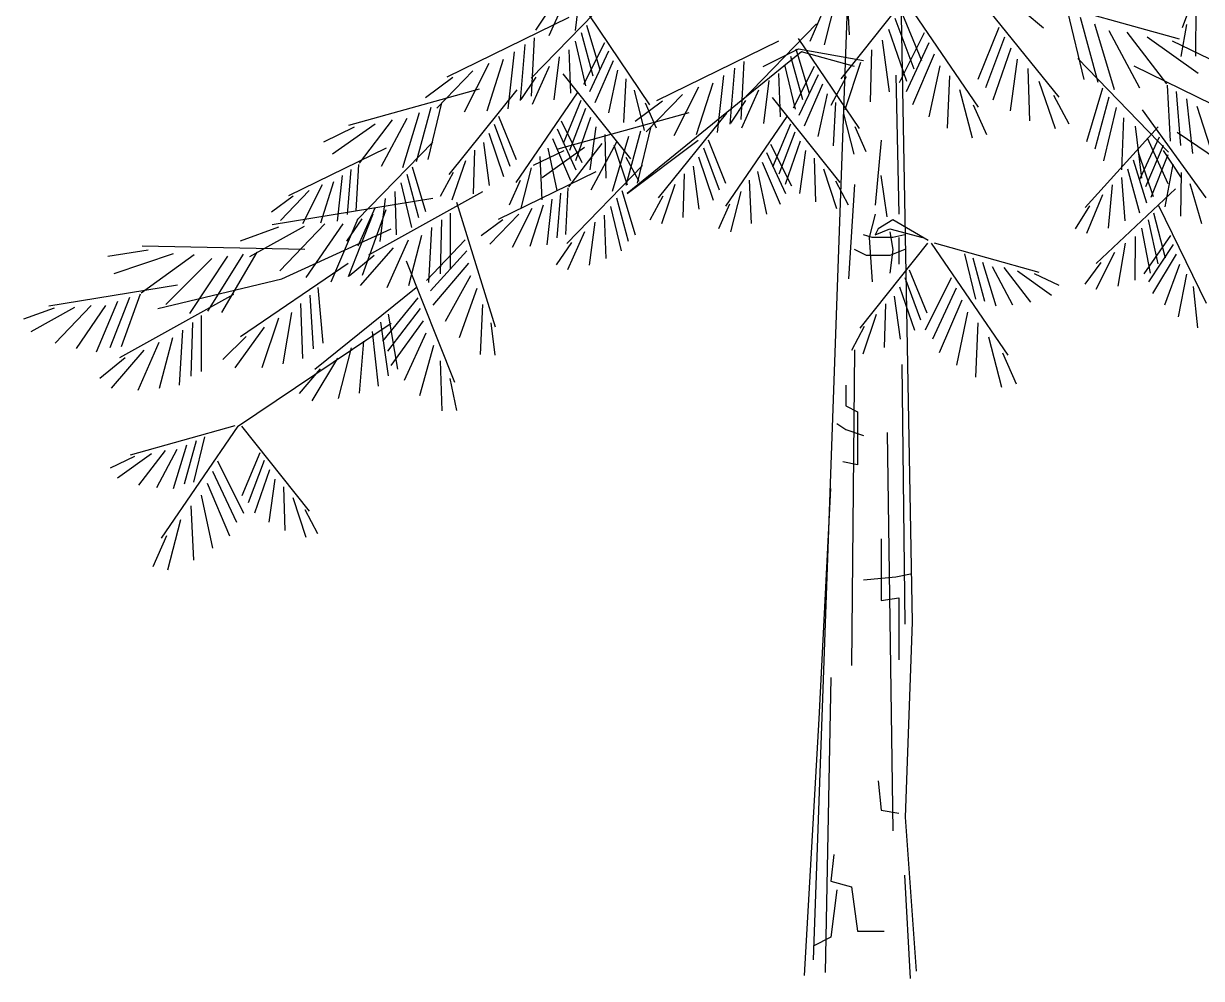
# Model space of a CAD drawing. Header units: millimetres. Extents: x 577 to 2337, y 236 to 943.
# Drawn here: x 830.887 to 833.421, y 697.21 to 699.265 of the extents above; entities that cross this region are included whole.
import ezdxf

# ---------------------------------------------------------------- set-up
doc = ezdxf.new("R2010")
doc.units = ezdxf.units.MM
doc.header["$LTSCALE"] = 0.01
doc.layers.add('06-Furn', color=4, linetype='Continuous')

# ---------------------------------------------------------------- blocks, each defined once
blk = doc.blocks.new('f31')
at = {"layer": '06-Furn', "color": 32, "linetype": 'Continuous'}
for p, q in [((810.1216, 679.0464), (810.3065, 684.2009)), ((810.3002, 681.6633), (810.334, 679.7732)), ((810.299, 680.9498), (810.3053, 680.6513)), ((810.2672, 680.8101), (810.2545, 680.6704)), ((810.2799, 680.645), (810.2672, 680.7339)), ((810.2101, 680.7148), (810.1974, 680.5116)), ((810.2545, 680.6513), (810.2418, 680.6005)), ((810.2926, 680.6386), (810.2609, 680.6196)), ((810.3688, 680.5942), (810.2926, 680.6386)), ((810.2482, 680.6005), (810.2291, 680.6069)), ((810.2418, 680.6005), (810.2482, 680.5053)), ((810.2926, 680.6005), (810.2482, 680.6005)), ((810.2545, 680.6069), (810.2863, 680.6196)), ((810.2609, 680.6196), (810.2545, 680.6069)), ((810.2863, 680.6196), (810.3561, 680.6005)), ((810.2863, 680.6132), (810.2926, 680.5751)), ((810.318, 680.6069), (810.2926, 680.6005)), ((810.3053, 680.6005), (810.3053, 680.5434)), ((810.2355, 680.5624), (810.2101, 680.5751)), ((810.2926, 680.5751), (810.2863, 680.5243)), ((810.318, 680.5751), (810.2863, 680.5624)), ((810.2863, 680.5624), (810.2355, 680.5624)), ((810.2101, 680.3592), (810.2037, 679.6798)), ((810.3117, 680.3275), (810.318, 679.7687)), ((810.191, 680.283), (810.191, 680.2386)), ((810.191, 680.2386), (810.2164, 680.2259)), ((810.2164, 680.2259), (810.2164, 680.1116)), ((810.172, 680.2005), (810.191, 680.1878)), ((810.191, 680.1878), (810.2291, 680.1751)), ((810.2799, 680.1814), (810.2926, 679.3242)), ((810.2164, 680.1116), (810.1847, 680.1179)), ((810.1339, 679.5655), (810.1593, 680.0608)), ((810.2672, 679.9528), (810.2672, 679.8195)), ((810.299, 679.8703), (810.2291, 679.8639)), ((810.3307, 679.8766), (810.299, 679.8703)), ((810.2672, 679.8195), (810.3053, 679.8258)), ((810.3053, 679.8258), (810.3053, 679.6925)), ((810.334, 679.7732), (810.3188, 679.3539)), ((810.1593, 679.6544), (810.1466, 679.0194)), ((810.1021, 679.013), (810.1339, 679.5655)), ((810.2609, 679.4321), (810.2672, 679.3686)), ((810.2672, 679.3686), (810.3053, 679.3623)), ((810.3188, 679.3539), (810.3428, 679.0227)), ((810.1656, 679.2734), (810.1593, 679.2162)), ((810.1593, 679.2162), (810.2037, 679.2035)), ((810.3307, 679.0067), (810.318, 679.2289)), ((810.172, 679.1972), (810.1593, 679.0956)), ((810.2037, 679.2035), (810.2164, 679.1083)), ((810.2164, 679.1083), (810.2736, 679.1083)), ((810.1593, 679.0956), (810.1212, 679.0765))]:
    blk.add_line(p, q, dxfattribs=at)
at = {"layer": '06-Furn', "color": 94, "linetype": 'Continuous'}
for p, q in [((811.0117, 681.3148), (810.9147, 681.0517)), ((810.6165, 681.0514), (810.3815, 681.2482)), ((809.623, 681.1577), (809.609, 681.0461)), ((810.355, 681.1619), (810.1805, 680.9424)), ((809.5968, 681.1326), (809.5527, 681.0345)), ((810.1923, 681.1489), (810.1982, 681.0366)), ((809.6775, 681.111), (809.5147, 680.9433)), ((809.5627, 681.1053), (809.5237, 681.0469)), ((810.1709, 681.1196), (810.1447, 681.0152)), ((810.3179, 681.1129), (810.4762, 680.8814)), ((810.4734, 681.1208), (810.6493, 680.9024)), ((810.5706, 681.1223), (810.9083, 681.0282)), ((809.6382, 681.0797), (809.7689, 680.886)), ((810.1421, 681.0867), (810.114, 681.0224)), ((810.3083, 681.0931), (810.3541, 680.9819)), ((810.6684, 681.0869), (810.7036, 680.9408)), ((810.9443, 681.0982), (810.9437, 680.9906)), ((809.5957, 681.0741), (809.3332, 680.9458)), ((809.6331, 681.0578), (809.662, 680.9619)), ((810.1283, 681.0602), (809.9656, 680.8925)), ((810.2965, 681.0725), (810.3378, 680.964)), ((810.6954, 681.0747), (810.7332, 680.9347)), ((810.7261, 681.0608), (810.7689, 680.9191)), ((810.9242, 681.0594), (810.9122, 680.9902)), ((809.5209, 681.0303), (809.5143, 680.9052)), ((809.6217, 681.0417), (809.647, 680.9484)), ((810.0891, 681.0289), (810.2198, 680.8352)), ((810.2832, 681.049), (810.322, 680.9372)), ((810.3595, 681.0409), (810.3059, 680.9333)), ((810.5206, 681.0523), (810.4755, 680.9409)), ((810.5325, 681.0318), (810.4919, 680.9231)), ((810.7574, 681.0464), (810.8234, 680.9229)), ((810.7955, 681.0428), (810.8809, 680.9311)), ((810.8396, 681.0322), (810.949, 680.9541)), ((809.5006, 681.0162), (809.4909, 680.8957)), ((809.5955, 681.0046), (809.599, 680.9113)), ((809.6087, 681.0233), (809.6316, 680.9274)), ((809.6725, 681.0195), (809.6273, 680.9301)), ((810.0465, 681.0233), (809.7841, 680.895)), ((810.0132, 680.9688), (810.0894, 681.0069)), ((810.084, 681.007), (810.1128, 680.9111)), ((810.0894, 681.0069), (810.2291, 680.9815)), ((810.2467, 681.0048), (810.2438, 680.8924)), ((810.2697, 681.0251), (810.2849, 680.914)), ((810.3698, 681.0195), (810.3209, 680.9143)), ((810.546, 681.0084), (810.5079, 680.8963)), ((810.8936, 681.0242), (810.9724, 680.9858)), ((809.4541, 680.9836), (809.4188, 680.8724)), ((809.4776, 681.0001), (809.464, 680.8775)), ((809.5748, 680.9897), (809.5632, 680.8967)), ((809.681, 681.0016), (809.6397, 680.9142)), ((809.6906, 680.9812), (809.6511, 680.8908)), ((810.0958, 681.0006), (809.7211, 680.6958)), ((809.9718, 680.9795), (809.9651, 680.8544)), ((810.0725, 680.9909), (810.0978, 680.8976)), ((810.2101, 680.9688), (810.0958, 681.0006)), ((810.3814, 680.9951), (810.3347, 680.8864)), ((810.5596, 680.9845), (810.5451, 680.8734)), ((810.6904, 680.9858), (810.8857, 680.7846)), ((809.3889, 680.9595), (809.3111, 680.8789)), ((809.4235, 680.9748), (809.3704, 680.8704)), ((809.5529, 680.9688), (809.5162, 680.887)), ((809.5823, 680.953), (809.7278, 680.77)), ((809.7002, 680.9605), (809.6804, 680.8692)), ((809.9515, 680.9654), (809.9417, 680.8449)), ((810.0463, 680.9538), (810.0498, 680.8605)), ((810.0595, 680.9725), (810.0825, 680.8766)), ((810.1234, 680.9687), (810.0781, 680.8793)), ((810.2231, 680.9773), (810.1889, 680.8753)), ((810.3932, 680.9703), (810.37, 680.8606)), ((810.5827, 680.9644), (810.5863, 680.852)), ((810.8108, 680.9702), (811.0628, 680.847)), ((809.3459, 680.9447), (809.2871, 680.9013)), ((809.5246, 680.946), (809.4921, 680.8974)), ((809.718, 680.9421), (809.7131, 680.8485)), ((809.905, 680.9328), (809.8696, 680.8216)), ((809.9284, 680.9493), (809.9148, 680.8267)), ((810.0256, 680.9389), (810.014, 680.8459)), ((810.1318, 680.9508), (810.0905, 680.8634)), ((810.1414, 680.9304), (810.1019, 680.84)), ((810.1919, 680.9467), (810.1589, 680.8848)), ((810.4146, 680.9484), (810.4094, 680.8361)), ((810.6065, 680.9371), (810.6414, 680.8353)), ((810.8826, 680.9282), (810.889, 680.8081)), ((809.4027, 680.92), (809.1213, 680.8415)), ((809.4837, 680.9188), (809.3371, 680.7367)), ((809.6133, 680.9121), (809.4813, 680.7192)), ((809.7358, 680.9177), (809.7576, 680.8308)), ((809.8398, 680.9087), (809.7619, 680.8281)), ((809.8743, 680.924), (809.8213, 680.8196)), ((810.0038, 680.918), (809.967, 680.8362)), ((810.0332, 680.9022), (810.1786, 680.7192)), ((810.1511, 680.9097), (810.1312, 680.8184)), ((810.4362, 680.9193), (810.463, 680.8151)), ((810.6379, 680.9067), (810.6713, 680.845)), ((810.7437, 680.9219), (810.709, 680.8068)), ((810.7574, 680.9026), (810.7271, 680.7906)), ((810.9021, 680.9146), (810.9114, 680.799)), ((809.2987, 680.8804), (809.2672, 680.7637)), ((809.3212, 680.8905), (809.2919, 680.7688)), ((809.6213, 680.8956), (809.5831, 680.803)), ((809.6311, 680.8785), (809.5967, 680.7881)), ((809.7968, 680.8939), (809.738, 680.8505)), ((809.7597, 680.8903), (809.7832, 680.8367)), ((809.9754, 680.8952), (809.9429, 680.8466)), ((810.1688, 680.8913), (810.1639, 680.7977)), ((810.4651, 680.8865), (810.4936, 680.8224)), ((810.773, 680.8806), (810.7455, 680.7655)), ((810.9242, 680.8992), (810.9373, 680.7815)), ((810.9467, 680.8834), (810.9807, 680.7766)), ((809.2153, 680.8537), (809.1441, 680.7607)), ((809.247, 680.8568), (809.192, 680.7538)), ((809.2731, 680.8687), (809.2374, 680.7507)), ((809.4444, 680.8617), (809.482, 680.7688)), ((809.8535, 680.8692), (809.5721, 680.7907)), ((809.5786, 680.8521), (809.6233, 680.7625)), ((809.6422, 680.8589), (809.6099, 680.7657)), ((809.9345, 680.868), (809.7879, 680.6859)), ((810.0641, 680.8613), (809.9322, 680.6684)), ((810.1866, 680.8669), (810.2084, 680.78)), ((810.7888, 680.8581), (810.7846, 680.7461)), ((810.8287, 680.8754), (810.9658, 680.6861)), ((809.1335, 680.8382), (809.0678, 680.8062)), ((809.1786, 680.8449), (809.0873, 680.7798)), ((809.4345, 680.8446), (809.4683, 680.754)), ((809.57, 680.8343), (809.6108, 680.7466)), ((809.6535, 680.8389), (809.6408, 680.7464)), ((809.7495, 680.8296), (809.718, 680.7129)), ((809.772, 680.8397), (809.7427, 680.718)), ((810.0721, 680.8448), (810.0339, 680.7522)), ((810.0819, 680.8277), (810.0475, 680.7373)), ((810.2106, 680.8395), (810.234, 680.7859)), ((810.8631, 680.8387), (810.706, 680.6657)), ((810.8137, 680.8402), (810.8276, 680.7286)), ((810.9044, 680.8271), (811.1458, 680.6625)), ((809.3028, 680.8062), (809.1401, 680.6385)), ((809.4118, 680.8052), (809.4239, 680.7126)), ((809.4232, 680.8251), (809.4549, 680.7317)), ((809.5603, 680.814), (809.5993, 680.7234)), ((809.6662, 680.8029), (809.595, 680.7099)), ((809.6979, 680.806), (809.6429, 680.703)), ((809.6726, 680.8221), (809.675, 680.7284)), ((809.7239, 680.8179), (809.6883, 680.6999)), ((809.7211, 680.6958), (809.8735, 680.8101)), ((809.8952, 680.8109), (809.9328, 680.718)), ((810.0294, 680.8013), (810.0742, 680.7117)), ((810.0931, 680.8081), (810.0607, 680.7149)), ((810.8651, 680.8164), (810.8228, 680.7256)), ((810.8399, 680.8151), (810.884, 680.717)), ((809.2025, 680.7932), (808.9925, 680.6906)), ((809.3926, 680.7884), (809.3896, 680.6948)), ((809.5844, 680.7874), (809.5187, 680.7554)), ((809.6294, 680.7941), (809.5382, 680.729)), ((809.5505, 680.7933), (809.5698, 680.7019)), ((809.6923, 680.7991), (809.7208, 680.7141)), ((809.8853, 680.7938), (809.9191, 680.7032)), ((810.0209, 680.7835), (810.0617, 680.6958)), ((810.1043, 680.7881), (810.0916, 680.6956)), ((810.8205, 680.7841), (810.8525, 680.6892)), ((810.8741, 680.7988), (810.8357, 680.7101)), ((810.8843, 680.7788), (810.8478, 680.6871)), ((810.8739, 680.7878), (810.9129, 680.7294)), ((809.1427, 680.7582), (809.1374, 680.6582)), ((809.2585, 680.753), (809.2873, 680.6571)), ((809.3728, 680.7656), (809.3437, 680.6808)), ((809.5147, 680.7508), (809.4923, 680.6639)), ((809.5327, 680.7751), (809.537, 680.6815)), ((809.7537, 680.7554), (809.5909, 680.5877)), ((809.7183, 680.7736), (809.7458, 680.7221)), ((809.8627, 680.7544), (809.8748, 680.6618)), ((809.8741, 680.7743), (809.9058, 680.6809)), ((810.0112, 680.7632), (810.0501, 680.6726)), ((810.1234, 680.7713), (810.1258, 680.6776)), ((810.8096, 680.7676), (810.838, 680.6752)), ((810.8947, 680.7583), (810.8778, 680.6665)), ((809.108, 680.734), (809.0971, 680.636)), ((809.1265, 680.7469), (809.1187, 680.6506)), ((809.247, 680.7369), (809.2723, 680.6436)), ((809.3466, 680.7403), (809.3187, 680.6889)), ((809.6533, 680.7424), (809.4434, 680.6398)), ((809.8434, 680.7376), (809.8404, 680.644)), ((810.0014, 680.7425), (810.0207, 680.6511)), ((810.1431, 680.7483), (810.1716, 680.6633)), ((810.7847, 680.7296), (810.7913, 680.6365)), ((810.7972, 680.7488), (810.8234, 680.6537)), ((810.913, 680.7406), (810.9112, 680.6469)), ((809.0371, 680.7016), (808.9748, 680.6371)), ((809.0647, 680.7138), (809.0223, 680.6303)), ((809.0893, 680.7209), (809.061, 680.6319)), ((809.2208, 680.6998), (809.2243, 680.6065)), ((809.234, 680.7185), (809.257, 680.6226)), ((809.4906, 680.7235), (809.4668, 680.6701)), ((809.5935, 680.7074), (809.5882, 680.6074)), ((809.7093, 680.7022), (809.7382, 680.6063)), ((809.8236, 680.7148), (809.7946, 680.63)), ((809.9655, 680.7), (809.9432, 680.6131)), ((809.9835, 680.7243), (809.9878, 680.6307)), ((810.1691, 680.7228), (810.1967, 680.6713)), ((810.9003, 680.7053), (810.7301, 680.5451)), ((810.7645, 680.7141), (810.756, 680.6207)), ((810.9316, 680.7168), (810.9563, 680.6306)), ((809.0027, 680.6897), (808.9557, 680.655)), ((809.3028, 680.6849), (808.9569, 680.6283)), ((809.4097, 680.6991), (809.1646, 680.5627)), ((809.2001, 680.6849), (809.1885, 680.5919)), ((809.3537, 680.6766), (809.4368, 680.4088)), ((809.5589, 680.6832), (809.548, 680.5852)), ((809.5773, 680.6961), (809.5695, 680.5998)), ((809.6979, 680.6861), (809.7232, 680.5928)), ((809.7975, 680.6895), (809.7696, 680.6381)), ((810.7434, 680.6924), (810.7093, 680.6095)), ((809.1736, 680.6513), (809.1207, 680.5162)), ((809.1783, 680.664), (809.1415, 680.5822)), ((809.2018, 680.6605), (809.1509, 680.5191)), ((809.3402, 680.6533), (809.3402, 680.5331)), ((809.488, 680.6508), (809.4257, 680.5863)), ((809.5156, 680.663), (809.4732, 680.5795)), ((809.5401, 680.6701), (809.5118, 680.5811)), ((809.6717, 680.649), (809.6752, 680.5557)), ((809.6849, 680.6677), (809.7078, 680.5718)), ((809.9414, 680.6727), (809.9177, 680.6193)), ((810.7157, 680.6687), (810.6849, 680.6191)), ((810.8535, 680.6541), (810.8781, 680.557)), ((810.8638, 680.6693), (810.9668, 680.4595)), ((809.0257, 680.6248), (808.9083, 680.5591)), ((809.0707, 680.6305), (808.9736, 680.5288)), ((809.1089, 680.63), (809.0298, 680.5144)), ((809.1415, 680.6408), (809.0835, 680.5047)), ((809.1499, 680.6412), (809.1174, 680.5926)), ((809.3215, 680.6387), (809.3183, 680.5227)), ((809.4535, 680.6389), (809.4065, 680.6042)), ((809.651, 680.6341), (809.6394, 680.5411)), ((810.8414, 680.6386), (810.8625, 680.5442)), ((808.9711, 680.6227), (808.8885, 680.5932)), ((808.9782, 680.5116), (809.2131, 680.6196)), ((809.2786, 680.6051), (809.2503, 680.4967)), ((809.3002, 680.6221), (809.2934, 680.504)), ((809.6291, 680.6132), (809.5924, 680.5314)), ((810.8136, 680.6027), (810.8129, 680.5093)), ((810.8276, 680.6208), (810.8462, 680.524)), ((810.8896, 680.605), (810.8325, 680.5227)), ((808.6902, 680.5739), (808.6037, 680.5599)), ((809.0278, 680.5747), (808.6773, 680.582)), ((809.2173, 680.5787), (809.1468, 680.4975)), ((809.2496, 680.5952), (809.2041, 680.4923)), ((809.3723, 680.5955), (809.2893, 680.5086)), ((809.6008, 680.5904), (809.5683, 680.5418)), ((810.3667, 680.5889), (810.2212, 680.4059)), ((810.3748, 680.5887), (810.5397, 680.3476)), ((810.3815, 680.5891), (810.6066, 680.5263)), ((810.7922, 680.5887), (810.7764, 680.4963)), ((810.8955, 680.5861), (810.8426, 680.5052)), ((808.7443, 680.566), (808.6169, 680.5228)), ((808.7895, 680.5634), (808.6756, 680.4811)), ((808.8271, 680.5559), (808.7282, 680.4567)), ((808.8611, 680.5606), (808.7793, 680.4373)), ((808.8946, 680.5651), (808.818, 680.442)), ((808.9239, 680.569), (808.8481, 680.4393)), ((809.1768, 680.5624), (809.1227, 680.5178)), ((809.2456, 680.5504), (809.3494, 680.2898)), ((809.3758, 680.5721), (809.2981, 680.486)), ((810.4466, 680.5655), (810.4701, 680.4681)), ((810.4646, 680.5574), (810.4899, 680.464)), ((810.4851, 680.548), (810.5137, 680.4536)), ((810.7401, 680.5473), (810.7054, 680.5002)), ((810.7694, 680.5688), (810.7291, 680.4888)), ((810.9022, 680.5646), (810.8507, 680.4805)), ((809.1204, 680.5452), (808.889, 680.3868)), ((809.3797, 680.5454), (809.3031, 680.4552)), ((810.3277, 680.5315), (810.3659, 680.4389)), ((810.506, 680.5385), (810.55, 680.4561)), ((810.5314, 680.5361), (810.5883, 680.4616)), ((810.5608, 680.529), (810.6337, 680.4769)), ((810.5968, 680.5237), (810.6493, 680.4981)), ((810.9089, 680.5427), (810.8767, 680.4551)), ((810.924, 680.5222), (810.9063, 680.4301)), ((808.7539, 680.4984), (808.4771, 680.4531)), ((808.7115, 680.4481), (808.9782, 680.5116)), ((809.3837, 680.5182), (809.3292, 680.4202)), ((810.3179, 680.5144), (810.3523, 680.424)), ((810.4182, 680.5137), (810.3623, 680.4017)), ((808.6505, 680.4715), (808.6082, 680.3634)), ((808.8737, 680.4785), (808.6286, 680.3422)), ((808.673, 680.4788), (808.6323, 680.3657)), ((809.0382, 680.477), (809.0457, 680.3612)), ((809.267, 680.4927), (809.0487, 680.3167)), ((809.0555, 680.4932), (809.0665, 680.3735)), ((809.3977, 680.491), (809.3597, 680.3851)), ((810.2955, 680.4748), (810.3082, 680.3823)), ((810.3068, 680.4948), (810.3391, 680.4016)), ((810.4289, 680.4915), (810.3779, 680.3818)), ((810.9383, 680.4955), (810.948, 680.4064)), ((808.4885, 680.4486), (808.4224, 680.425)), ((808.5321, 680.4503), (808.4382, 680.3977)), ((808.5681, 680.4548), (808.4904, 680.3735)), ((808.5987, 680.4544), (808.5354, 680.3619)), ((808.6248, 680.463), (808.5784, 680.3542)), ((809.0185, 680.4585), (809.0226, 680.3402)), ((809.2705, 680.471), (809.1946, 680.3778)), ((809.2758, 680.4479), (809.205, 680.356)), ((809.4097, 680.4568), (809.4047, 680.3493)), ((810.2764, 680.458), (810.274, 680.3643)), ((810.441, 680.466), (810.3924, 680.3528)), ((808.8043, 680.4327), (808.8042, 680.3125)), ((808.9706, 680.427), (808.9348, 680.3204)), ((808.9985, 680.4396), (808.9804, 680.329)), ((809.2064, 680.4358), (809.2267, 680.3173)), ((809.2818, 680.4216), (809.2125, 680.3257)), ((810.2567, 680.435), (810.2282, 680.35)), ((810.4533, 680.4402), (810.4291, 680.326)), ((808.7642, 680.4016), (808.7574, 680.2834)), ((808.7855, 680.4182), (808.7823, 680.3022)), ((808.94, 680.4076), (808.8772, 680.3202)), ((808.8829, 680.1941), (809.2131, 680.4164)), ((809.1722, 680.3983), (809.1856, 680.2807)), ((809.1904, 680.4183), (809.2069, 680.3034)), ((809.4277, 680.417), (809.4361, 680.3473)), ((810.2307, 680.4095), (810.2032, 680.358)), ((810.4756, 680.4174), (810.4702, 680.3004)), ((808.7137, 680.3747), (808.6681, 680.2718)), ((808.7426, 680.3846), (808.7143, 680.2762)), ((808.9011, 680.3876), (808.8513, 680.3382)), ((809.1538, 680.3779), (809.1443, 680.2662)), ((809.2879, 680.3947), (809.2413, 680.2928)), ((810.4981, 680.387), (810.526, 680.2785)), ((808.6813, 680.3582), (808.6108, 680.277)), ((809.127, 680.3632), (809.0995, 680.2541)), ((809.304, 680.3687), (809.2743, 680.2602)), ((810.5282, 680.3529), (810.5579, 680.2862)), ((808.6408, 680.3418), (808.5867, 680.2973)), ((809.0979, 680.3415), (809.0422, 680.2494)), ((809.3187, 680.3356), (809.322, 680.228)), ((809.0608, 680.3185), (809.015, 680.2653)), ((809.3397, 680.2973), (809.3535, 680.2285)), ((808.8766, 680.1954), (808.6515, 680.1326)), ((808.8833, 680.195), (808.7184, 679.9539)), ((808.8914, 680.1952), (809.0369, 680.0122)), ((808.8114, 680.1718), (808.788, 680.0744)), ((808.7267, 680.1424), (808.6698, 680.0679)), ((808.7521, 680.1448), (808.7081, 680.0624)), ((808.7729, 680.1543), (808.7444, 680.0599)), ((808.7934, 680.1637), (808.7682, 680.0703)), ((808.6613, 680.13), (808.6088, 680.1044)), ((808.6973, 680.1353), (808.6243, 680.0832)), ((808.8399, 680.12), (808.8958, 680.008)), ((808.9304, 680.1378), (808.8922, 680.0452)), ((808.9402, 680.1207), (808.9058, 680.0303)), ((808.8292, 680.0978), (808.8802, 679.9881)), ((808.9513, 680.1011), (808.919, 680.0079)), ((808.8171, 680.0723), (808.8657, 679.9591)), ((808.9626, 680.0811), (808.9499, 679.9886)), ((808.8048, 680.0465), (808.8289, 679.9323)), ((808.9817, 680.0643), (808.9841, 679.9706)), ((809.0014, 680.0413), (809.0299, 679.9563)), ((808.7825, 680.0237), (808.7879, 679.9067)), ((809.0274, 680.0158), (809.0549, 679.9643)), ((808.76, 679.9933), (808.7321, 679.8848)), ((808.7299, 679.9592), (808.7002, 679.8925))]:
    blk.add_line(p, q, dxfattribs=at)

msp = doc.modelspace()

# ---------------------------------------------------------------- block references
at = {"layer": '06-Furn', "color": 5}
msp.add_blockref('f31', (22.4645, 18.2037), dxfattribs=at)

doc.saveas('drawing.dxf')
